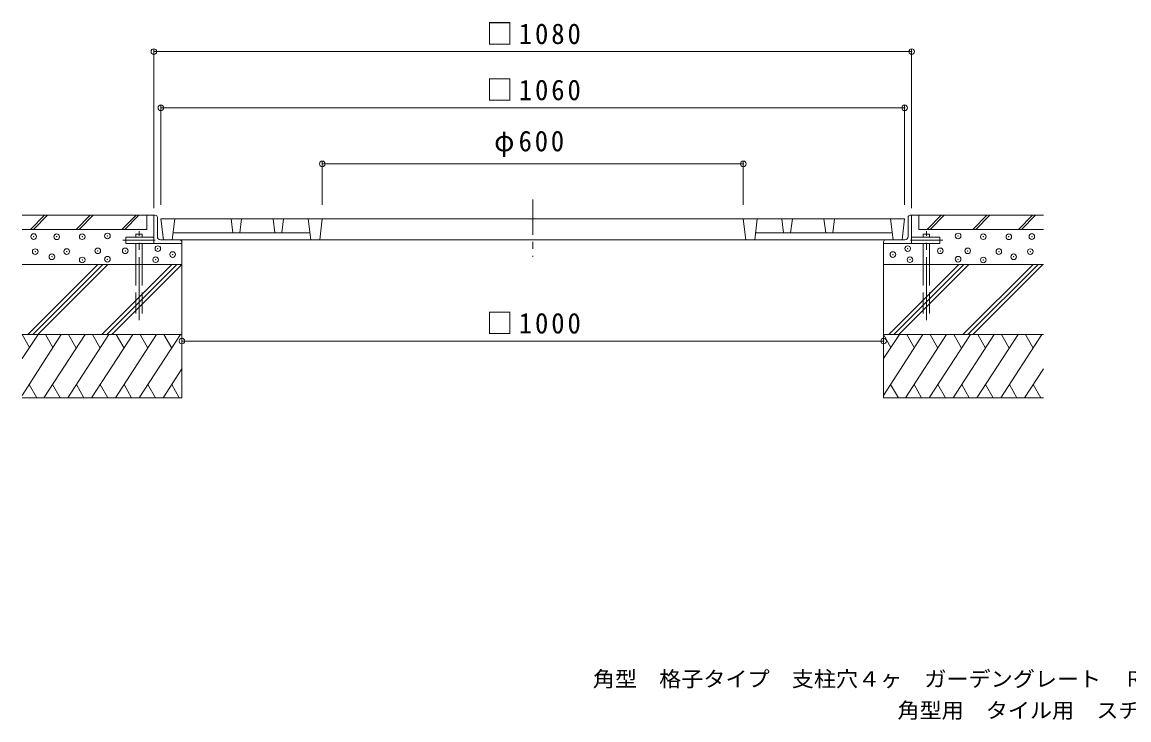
# Model space of a CAD drawing. Units: millimetres at full size, sheet at 1:10; details may follow other scales. Extents: x -1625 to 1779, y -1367 to 1097.
# Drawn here: x -1625 to -47, y -1367 to -373 of the extents above; entities that cross this region are included whole.
import ezdxf
from ezdxf.enums import TextEntityAlignment as Align

# ---------------------------------------------------------------- set-up
doc = ezdxf.new("R2010")
doc.units = ezdxf.units.MM
doc.header["$LTSCALE"] = 10
doc.header["$PDMODE"] = 32
doc.header["$PDSIZE"] = 8
for name, pattern in [('CHAIN1', [8, 5, -1, 1, -1]), ('CHAIN2', [12, 9, -1, 1, -1]), ('DASHED3', [4, 3, -1])]:
    doc.linetypes.add(name, pattern=pattern)
for name, color, linetype, lineweight in [('0-0', 3, 'Continuous', 18), ('0-1', 2, 'Continuous', 18), ('0-3', 6, 'Continuous', 18), ('0-4', 7, 'Continuous', 18), ('0-6', 6, 'Continuous', 18)]:
    doc.layers.add(name, color=color, linetype=linetype, lineweight=lineweight)
doc.layers.add('F-5', color=7, linetype='Continuous')
doc.styles.add('ＭＳ ゴシック', font='')
doc.styles.get('ＭＳ ゴシック').set_extended_font_data('MS Gothic')

msp = doc.modelspace()

# ---------------------------------------------------------------- linework, layer by layer
at = {"layer": '0-0'}
for p, q in [((-1426.8, -653.03), (-1423.11, -683.03)), ((-366.8, -653.03), (-1426.8, -653.03)), ((-1406.8, -653.03), (-1410.48, -683.03)), ((-1326.8, -653.03), (-1324.34, -673.03)), ((-1311.8, -653.03), (-1314.25, -673.03)), ((-1266.8, -653.03), (-1264.34, -673.03)), ((-1251.8, -653.03), (-1254.25, -673.03)), ((-1216.8, -653.03), (-1213.11, -683.03)), ((-1196.8, -653.03), (-1200.48, -683.03)), ((-596.8, -653.03), (-593.11, -683.03)), ((-576.8, -653.03), (-580.48, -683.03)), ((-541.8, -653.03), (-539.34, -673.03)), ((-526.8, -653.03), (-529.25, -673.03)), ((-481.8, -653.03), (-479.34, -673.03)), ((-466.8, -653.03), (-469.25, -673.03)), ((-386.8, -653.03), (-383.11, -683.03)), ((-366.8, -653.03), (-370.48, -683.03)), ((-1409.25, -673.03), (-1214.34, -673.03)), ((-384.34, -673.03), (-579.25, -673.03)), ((-370.48, -683.03), (-1423.11, -683.03))]:
    msp.add_line(p, q, dxfattribs=at)
at = {"layer": '0-0', "color": 7, "linetype": 'CHAIN2'}
for p, q in [((-1457.75, -797.44), (-1457.75, -670.75)), ((-335.84, -797.44), (-335.84, -670.75))]:
    msp.add_line(p, q, dxfattribs=at)
at = {"layer": '0-1', "linetype": 'CHAIN1'}
for p, q in [((-896.8, -625.66), (-896.8, -706.98)), ((-1435.1, -683.53), (-1481.17, -683.53)), ((-358.5, -683.53), (-312.42, -683.53))]:
    msp.add_line(p, q, dxfattribs=at)
at = {"layer": '0-1'}
for p, q in [((-1436.8, -648.03), (-1436.8, -688.03)), ((-1434.8, -648.03), (-1436.8, -648.03)), ((-1431.8, -651.03), (-1431.8, -678.53)), ((-361.8, -651.03), (-361.8, -678.53)), ((-358.8, -648.03), (-356.8, -648.03)), ((-356.8, -648.03), (-356.8, -688.03)), ((-1476.8, -688.03), (-1396.8, -688.03)), ((-1399.8, -683.03), (-1427.3, -683.03)), ((-1396.8, -686.03), (-1396.8, -688.03)), ((-396.8, -686.03), (-396.8, -688.03)), ((-316.8, -688.03), (-396.8, -688.03)), ((-393.8, -683.03), (-366.3, -683.03))]:
    msp.add_line(p, q, dxfattribs=at)
for points in [[(-1436.8, -679.03), (-1476.8, -679.03), (-1476.8, -688.03)], [(-356.8, -679.03), (-316.8, -679.03), (-316.8, -688.03)]]:
    msp.add_lwpolyline(points, dxfattribs=at)
for centre, radius, start, end in [((-1434.8, -651.03), 3, 0, 90), ((-358.8, -651.03), 3, 90, 180), ((-1427.3, -678.53), 4.5, 180, 270), ((-1399.8, -686.03), 3, 0, 90), ((-393.8, -686.03), 3, 90, 180), ((-366.3, -678.53), 4.5, 270, 0)]:
    msp.add_arc(centre, radius, start, end, dxfattribs=at)
at = {"layer": '0-3'}
for p, q in [((-1453.25, -674.77), (-1462.25, -674.77)), ((-1462.25, -674.77), (-1462.25, -679.03)), ((-1453.25, -674.77), (-1453.25, -679.03)), ((-340.34, -674.77), (-331.34, -674.77)), ((-340.34, -674.77), (-340.34, -679.03)), ((-331.34, -674.77), (-331.34, -679.03)), ((-1462.25, -688.03), (-1462.25, -718.03)), ((-1453.25, -688.03), (-1453.25, -718.03)), ((-340.34, -688.03), (-340.34, -718.03)), ((-331.34, -688.03), (-331.34, -718.03)), ((-1516.52, -718.03), (-1616.52, -818.03)), ((-1509.45, -718.03), (-1609.45, -818.03)), ((-1502.38, -718.03), (-1602.38, -818.03)), ((-1410.94, -718.03), (-1510.94, -818.03)), ((-1403.87, -718.03), (-1503.87, -818.03)), ((-1396.8, -718.03), (-1496.8, -818.03)), ((-289.39, -718.03), (-389.39, -818.03)), ((-282.32, -718.03), (-382.32, -818.03)), ((-275.25, -718.03), (-375.25, -818.03)), ((-183.81, -718.03), (-283.82, -818.03)), ((-176.74, -718.03), (-276.74, -818.03)), ((-169.67, -718.03), (-269.67, -818.03)), ((-1624.52, -852.18), (-1601.87, -818.03)), ((-1624.52, -904.58), (-1568.78, -818.03)), ((-1624.52, -818.03), (-1613.98, -836.28)), ((-1593.42, -908.03), (-1534.81, -818.03)), ((-1591.43, -818.03), (-1580.72, -836.57)), ((-1559.45, -908.03), (-1500.84, -818.03)), ((-1558.34, -818.03), (-1547.28, -837.18)), ((-1525.48, -908.03), (-1466.87, -818.03)), ((-1524.36, -818.03), (-1513.31, -837.18)), ((-1491.51, -908.03), (-1432.89, -818.03)), ((-1490.39, -818.03), (-1479.34, -837.18)), ((-1457.54, -908.03), (-1398.92, -818.03)), ((-1456.42, -818.03), (-1445.37, -837.18)), ((-1422.45, -818.03), (-1411.39, -837.18)), ((-396.8, -852.18), (-374.15, -818.03)), ((-396.8, -904.58), (-341.05, -818.03)), ((-396.8, -818.03), (-386.26, -836.28)), ((-365.69, -908.03), (-307.08, -818.03)), ((-363.7, -818.03), (-353, -836.57)), ((-331.72, -908.03), (-273.11, -818.03)), ((-330.61, -818.03), (-319.55, -837.18)), ((-297.75, -908.03), (-239.14, -818.03)), ((-296.64, -818.03), (-285.58, -837.18)), ((-263.78, -908.03), (-205.17, -818.03)), ((-262.67, -818.03), (-251.61, -837.18)), ((-229.81, -908.03), (-171.2, -818.03)), ((-228.69, -818.03), (-217.64, -837.18)), ((-194.72, -818.03), (-183.67, -837.18)), ((-1423.56, -908.03), (-1396.8, -866.92)), ((-195.84, -908.03), (-169.07, -866.92)), ((-1603.44, -908.03), (-1614.46, -888.95)), ((-1581.19, -889.25), (-1570.35, -908.03)), ((-1547.22, -889.25), (-1536.38, -908.03)), ((-1513.25, -889.25), (-1502.41, -908.03)), ((-1479.28, -889.25), (-1468.43, -908.03)), ((-1445.31, -889.25), (-1434.46, -908.03)), ((-1411.33, -889.25), (-1400.49, -908.03)), ((-375.72, -908.03), (-386.73, -888.95)), ((-353.46, -889.25), (-342.62, -908.03)), ((-319.49, -889.25), (-308.65, -908.03)), ((-285.52, -889.25), (-274.68, -908.03)), ((-251.55, -889.25), (-240.71, -908.03)), ((-217.58, -889.25), (-206.74, -908.03)), ((-183.61, -889.25), (-172.76, -908.03))]:
    msp.add_line(p, q, dxfattribs=at)
at = {"layer": '0-3', "linetype": 'DASHED3'}
for p, q in [((-1462.25, -718.03), (-1462.25, -791.49)), ((-1453.25, -718.03), (-1453.25, -791.49)), ((-340.34, -718.03), (-340.34, -791.49)), ((-331.34, -718.03), (-331.34, -791.49))]:
    msp.add_line(p, q, dxfattribs=at)
at = {"layer": '0-4'}
for p, q in [((-1436.8, -411.79), (-1436.8, -638.03)), ((-1436.8, -414.79), (-356.8, -414.79)), ((-356.8, -411.79), (-356.8, -638.03)), ((-1426.8, -491.79), (-1426.8, -633.03)), ((-1426.8, -494.79), (-366.8, -494.79)), ((-366.8, -491.79), (-366.8, -633.03)), ((-1196.8, -571.79), (-1196.8, -633.03)), ((-1196.8, -574.79), (-596.8, -574.79)), ((-596.8, -571.79), (-596.8, -633.03)), ((-1396.8, -827.16), (-396.8, -827.16))]:
    msp.add_line(p, q, dxfattribs=at)
for p in [(-1436.8, -414.79), (-356.8, -414.79), (-1426.8, -494.79), (-366.8, -494.79), (-1196.8, -574.79), (-596.8, -574.79), (-1396.8, -827.16), (-396.8, -827.16)]:
    msp.add_point(p, dxfattribs=at)
at = {"layer": '0-6'}
for p, q in [((-1436.8, -648.03), (-1624.52, -648.03)), ((-1592.57, -648.03), (-1612.57, -668.03)), ((-1588.32, -648.03), (-1608.32, -668.03)), ((-1527.4, -648.03), (-1547.4, -668.03)), ((-1523.16, -648.03), (-1543.16, -668.03)), ((-1462.23, -648.03), (-1482.23, -668.03)), ((-1457.99, -648.03), (-1477.99, -668.03)), ((-1446.8, -648.03), (-1446.8, -668.03)), ((-356.8, -648.03), (-169.07, -648.03)), ((-346.8, -648.03), (-346.8, -668.03)), ((-314.84, -648.03), (-334.84, -668.03)), ((-310.6, -648.03), (-330.6, -668.03)), ((-249.67, -648.03), (-269.67, -668.03)), ((-245.43, -648.03), (-265.43, -668.03)), ((-184.5, -648.03), (-204.5, -668.03)), ((-180.26, -648.03), (-200.26, -668.03)), ((-1446.8, -668.03), (-1624.52, -668.03)), ((-346.8, -668.03), (-169.07, -668.03)), ((-1396.8, -688.03), (-1396.8, -908.03)), ((-396.8, -688.03), (-396.8, -908.03)), ((-1396.8, -718.03), (-1624.52, -718.03)), ((-396.8, -718.03), (-169.07, -718.03)), ((-1396.8, -818.03), (-1624.52, -818.03)), ((-396.8, -818.03), (-169.07, -818.03)), ((-1396.8, -908.03), (-1624.52, -908.03)), ((-396.8, -908.03), (-169.07, -908.03))]:
    msp.add_line(p, q, dxfattribs=at)
for p in [(-1608.08, -678.32), (-1575.28, -678.6), (-1538.86, -678.48), (-1502.95, -677.42), (-290.64, -677.42), (-254.74, -678.48), (-218.32, -678.6), (-185.51, -678.32), (-1431.15, -695.48), (-362.45, -695.48), (-1605.86, -699.72), (-1582.15, -707.09), (-1561.03, -699.7), (-1538.86, -711.64), (-1516.68, -698.64), (-1502.95, -710.59), (-1477.61, -698.64), (-1434.32, -711.32), (-1410.03, -703.92), (-383.56, -703.92), (-359.28, -711.32), (-315.98, -698.64), (-290.64, -710.59), (-276.91, -698.64), (-254.74, -711.64), (-232.56, -699.7), (-211.44, -707.09), (-187.74, -699.72)]:
    msp.add_point(p, dxfattribs=at)

# ---------------------------------------------------------------- texts
at = {"layer": '0-4', "color": 2, "char_height": 29.33, "attachment_point": 7, "style": 'ＭＳ ゴシック'}
for s, insert in [('\\T1.22;\\W0.95;□1080', (-963.05, -404.79)), ('\\T1.22;\\W0.95;□1060', (-963.05, -484.79)), ('\\T1.21;\\W0.95;φ600', (-951.8, -564.79)), ('\\T1.22;\\W0.95;□1000', (-963.05, -817.16))]:
    msp.add_mtext(s, dxfattribs=dict(at, insert=insert))
at = {"layer": 'F-5', "style": 'ＭＳ ゴシック', "width": 1.05}
for s, p in [('角型\u3000格子タイプ\u3000支柱穴４ヶ\u3000ガーデングレート\u3000ＲＢＫ－３－１０６０×６００', (-811.14, -1326.22)), ('角型用\u3000タイル用\u3000スチール製受枠\u3000ＳＳー１０６０', (-377.14, -1370.95))]:
    msp.add_text(s, height=21.99, dxfattribs=at).set_placement(p, align=Align.BOTTOM_LEFT)

doc.saveas('drawing.dxf')
